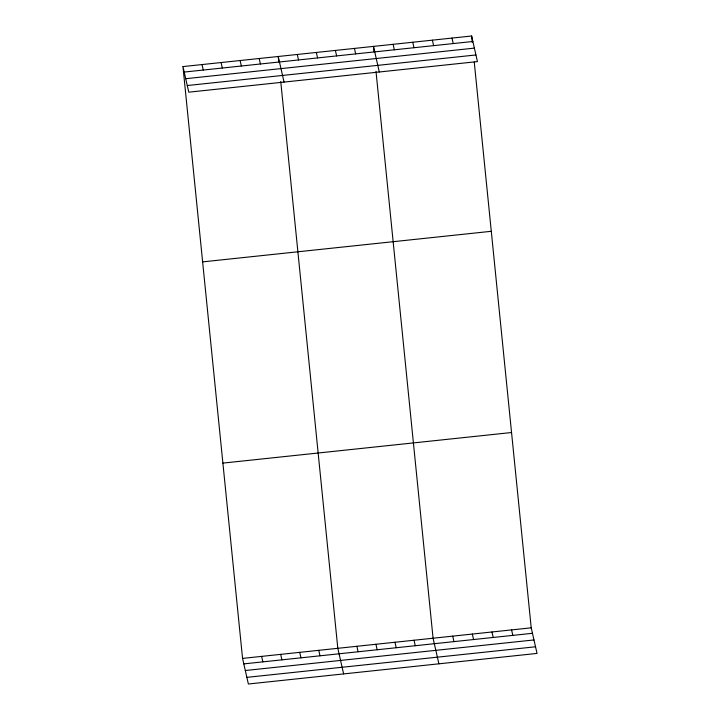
<?xml version="1.0" encoding="UTF-8"?>
<svg xmlns="http://www.w3.org/2000/svg" width="720" height="720" viewBox="0 0 720 720"><rect width="100%" height="100%" fill="white"/><g stroke="black" fill="none" stroke-linecap="round" stroke-linejoin="round"><path stroke-width="1.08" d="M182.961 66.582L471.627 36L477.441 61.596L188.784 92.178L182.961 66.582L242.559 658.404L248.373 684L537.039 653.418L531.216 627.822L474.246 62.037M184.212 72.063L472.869 41.481M185.715 78.696L474.381 48.123M187.272 85.536L475.929 54.963M202.635 261.882L491.292 231.3M222.894 463.104L511.551 432.522M242.559 658.404L531.216 627.822M243.801 663.885L532.467 633.303M245.313 670.518L533.97 639.945M246.87 677.358L535.527 646.785M451.998 38.079L453.24 43.56M432.369 40.158L433.611 45.639M412.74 42.237L413.982 47.718M393.111 44.316L394.353 49.797M511.587 629.901L512.838 635.382M379.296 71.991L373.482 46.395L374.031 51.822M491.958 631.98L493.209 637.461M354.429 48.411L355.671 53.892M472.329 634.059L473.58 639.54M335.376 50.436L336.627 55.917M452.7 636.138L453.951 641.619M316.323 52.452L317.574 57.933M438.894 663.822L433.071 638.217L375.993 71.352M297.279 54.468L298.521 59.949M414.027 640.242L415.269 645.723M284.04 82.089L278.226 56.484L278.766 61.911M394.974 642.258L396.216 647.739M259.173 58.509L260.415 63.99M375.921 644.274L377.163 649.755M240.12 60.525L241.362 66.006M356.868 646.29L358.11 651.771M221.067 62.541L222.318 68.022M343.629 673.911L337.815 648.315L280.737 81.441M202.014 64.557L203.265 70.038M318.762 650.331L320.013 655.812M299.709 652.347L300.96 657.828M280.665 654.363L281.907 659.844M261.612 656.388L262.854 661.869M471.627 36L472.284 42.507"/></g></svg>
